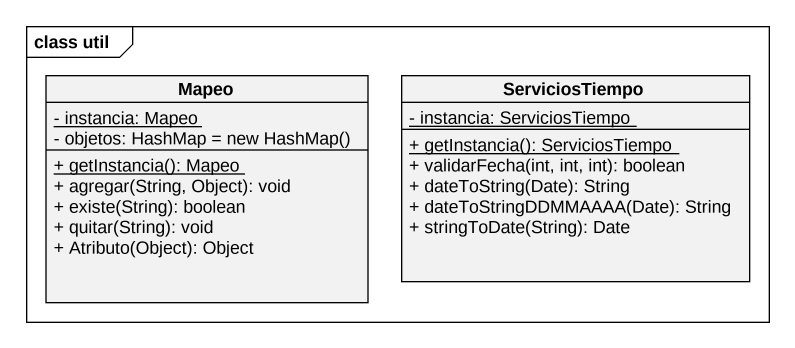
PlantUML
@startuml
mainframe class util
hide circle
hide empty members
skinparam classAttributeIconSize 0
class Mapeo {
  {static} - instancia: Mapeo
  {field} - objetos: HashMap = new HashMap()
  {static} + getInstancia(): Mapeo
  + agregar(String, Object): void
  + existe(String): boolean
  + quitar(String): void
  + Atributo(Object): Object
}
class ServiciosTiempo {
  {static} - instancia: ServiciosTiempo
  {static} + getInstancia(): ServiciosTiempo
  + validarFecha(int, int, int): boolean
  + dateToString(Date): String
  + dateToStringDDMMAAAA(Date): String
  + stringToDate(String): Date
}
@enduml
